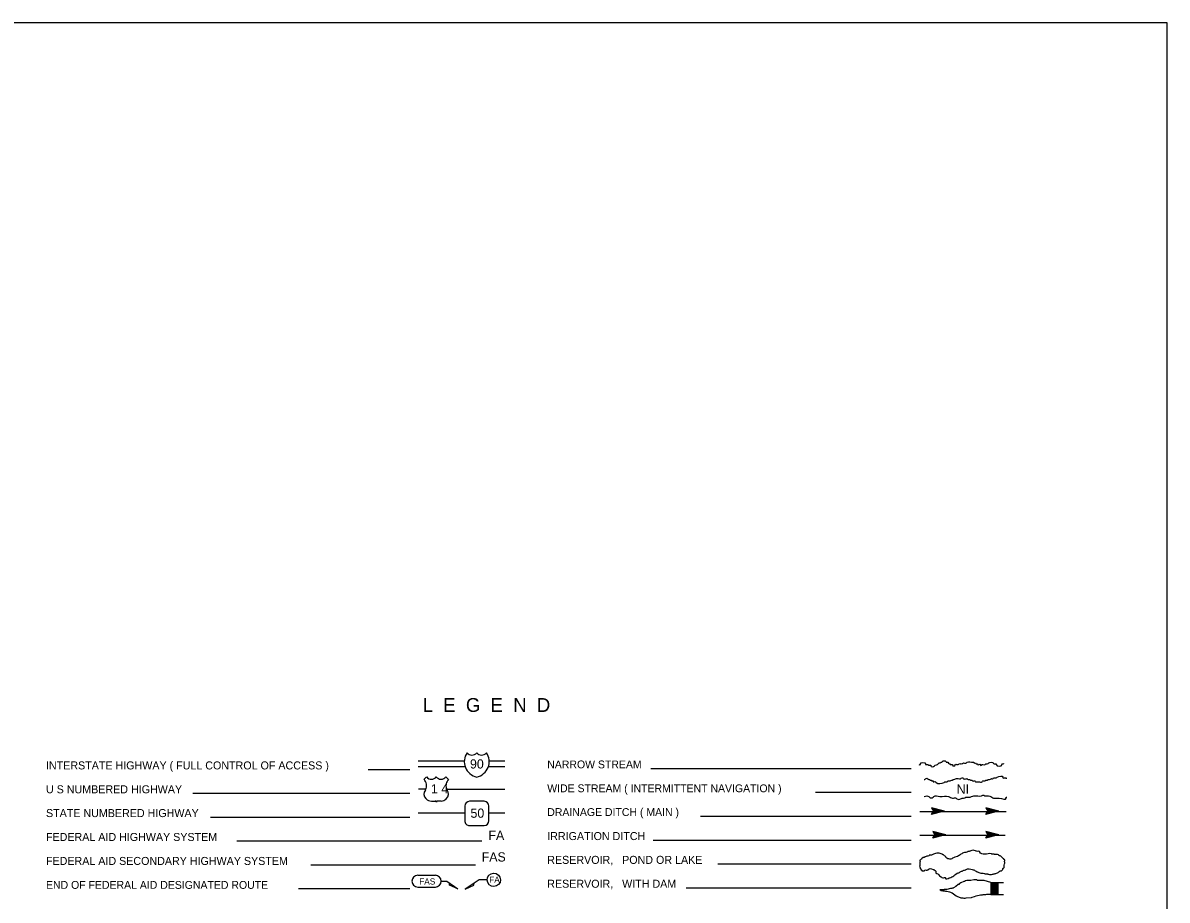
# Model space of a CAD drawing. Extents: x 199467 to 876600, y 15644499 to 16584714.
# Drawn here: x 632866 to 694842, y 16344289 to 16391816 of the extents above; entities that cross this region are included whole.
import ezdxf

# ---------------------------------------------------------------- set-up
doc = ezdxf.new("R2010")
doc.units = 0
doc.layers.add('L12', color=7, linetype='Continuous')
doc.layers.add('L23', color=7, linetype='Continuous')

msp = doc.modelspace()

# ---------------------------------------------------------------- linework, layer by layer
at = {"layer": 'L12'}
for p, q in [((654276, 16351835), (656779, 16351835)), ((658120, 16351835), (658970, 16351835)), ((654276, 16351534), (656810, 16351534)), ((658083, 16351534), (658970, 16351534)), ((654704, 16350309), (654287, 16350309)), ((655813, 16350309), (658975, 16350309)), ((654276, 16349020), (656800, 16349020)), ((658109, 16349020), (658970, 16349020))]:
    msp.add_line(p, q, dxfattribs=at)
at = {"layer": 'L23'}
for p, q in [((694842, 16212296), (694842, 16391816)), ((651562, 16351370), (653833, 16351370)), ((666885, 16351428), (680987, 16351428)), ((654603, 16350837), (654735, 16350969)), ((654720, 16350578), (654720, 16350578)), ((655908, 16350837), (655776, 16350969)), ((655791, 16350567), (655791, 16350588)), ((642079, 16350076), (653833, 16350076)), ((654661, 16350250), (654667, 16350261)), ((655849, 16350250), (655849, 16350250)), ((675802, 16350134), (680987, 16350134)), ((654709, 16349775), (654693, 16349786)), ((654994, 16349654), (655195, 16349654)), ((655517, 16349654), (655316, 16349654)), ((655776, 16349759), (655802, 16349775)), ((656800, 16349379), (656800, 16348592)), ((657851, 16349643), (657059, 16349643)), ((658109, 16348592), (658109, 16349379)), ((643019, 16348788), (653833, 16348788)), ((669561, 16348846), (680987, 16348846)), ((681441, 16349094), (686119, 16349094)), ((682782, 16349110), (682075, 16349295)), ((682075, 16349295), (682191, 16349110)), ((682782, 16349110), (682075, 16348920)), ((682075, 16348920), (682191, 16349110)), ((682677, 16349094), (682117, 16348951)), ((682703, 16349120), (682128, 16349263)), ((682603, 16349105), (682128, 16348967)), ((682624, 16349120), (682133, 16349242)), ((682518, 16349094), (682144, 16349010)), ((682534, 16349120), (682170, 16349210)), ((682445, 16349105), (682170, 16349047)), ((682318, 16349094), (682175, 16349062)), ((682445, 16349126), (682186, 16349168)), ((682782, 16349110), (682191, 16349110)), ((682334, 16349120), (682202, 16349142)), ((682244, 16349120), (682202, 16349126)), ((682276, 16349094), (682202, 16349094)), ((682466, 16349110), (682276, 16349110)), ((682402, 16349110), (682276, 16349110)), ((685729, 16349110), (685016, 16349295)), ((685016, 16349295), (685137, 16349110)), ((685729, 16349110), (685016, 16348920)), ((685016, 16348920), (685137, 16349110)), ((685618, 16349094), (685058, 16348951)), ((685644, 16349120), (685069, 16349263)), ((685544, 16349105), (685069, 16348967)), ((685570, 16349120), (685074, 16349242)), ((685459, 16349094), (685085, 16349010)), ((685475, 16349120), (685111, 16349210)), ((685385, 16349105), (685111, 16349047)), ((685259, 16349094), (685116, 16349062)), ((685385, 16349126), (685127, 16349168)), ((685729, 16349110), (685137, 16349110)), ((685275, 16349120), (685143, 16349142)), ((685185, 16349120), (685143, 16349126)), ((685217, 16349094), (685143, 16349094)), ((685412, 16349110), (685217, 16349110)), ((685343, 16349110), (685217, 16349110)), ((657059, 16348328), (657851, 16348328)), ((644461, 16347494), (657729, 16347494)), ((667001, 16347542), (680987, 16347542)), ((681441, 16347800), (686077, 16347800)), ((682851, 16347827), (682144, 16348012)), ((682144, 16348012), (682260, 16347827)), ((682851, 16347827), (682144, 16347637)), ((682144, 16347637), (682260, 16347827)), ((682745, 16347811), (682186, 16347668)), ((682767, 16347837), (682191, 16347980)), ((682666, 16347821), (682191, 16347684)), ((682693, 16347837), (682202, 16347959)), ((682587, 16347811), (682212, 16347726)), ((682603, 16347837), (682233, 16347927)), ((682508, 16347821), (682233, 16347758)), ((682386, 16347811), (682244, 16347779)), ((682508, 16347843), (682249, 16347885)), ((682851, 16347827), (682260, 16347827)), ((682402, 16347837), (682270, 16347858)), ((682307, 16347837), (682270, 16347843)), ((682344, 16347811), (682270, 16347811)), ((682534, 16347827), (682344, 16347827)), ((682466, 16347827), (682344, 16347827)), ((685729, 16347827), (685016, 16348012)), ((685016, 16348012), (685137, 16347827)), ((685729, 16347827), (685016, 16347637)), ((685016, 16347637), (685137, 16347827)), ((685618, 16347811), (685058, 16347668)), ((685644, 16347837), (685069, 16347980)), ((685544, 16347821), (685069, 16347684)), ((685570, 16347837), (685074, 16347959)), ((685459, 16347811), (685085, 16347726)), ((685475, 16347837), (685111, 16347927)), ((685385, 16347821), (685111, 16347758)), ((685259, 16347811), (685116, 16347779)), ((685385, 16347843), (685127, 16347885)), ((685729, 16347827), (685137, 16347827)), ((685275, 16347837), (685143, 16347858)), ((685185, 16347837), (685143, 16347843)), ((685217, 16347811), (685143, 16347811)), ((685412, 16347827), (685217, 16347827)), ((685343, 16347827), (685217, 16347827)), ((648458, 16346200), (657386, 16346200)), ((670512, 16346253), (680987, 16346253)), ((654250, 16345635), (655211, 16345635)), ((654250, 16344997), (655211, 16344997)), ((668785, 16344960), (680987, 16344960)), ((685285, 16345250), (685977, 16345250)), ((685285, 16345250), (685686, 16344854)), ((685285, 16345218), (685686, 16344817)), ((685285, 16345187), (685686, 16344785)), ((685285, 16345144), (685686, 16344743)), ((685285, 16345113), (685686, 16344711)), ((685285, 16345076), (685686, 16344680)), ((685285, 16345044), (685686, 16344643)), ((685285, 16345002), (685686, 16344600)), ((685285, 16344970), (685649, 16344600)), ((685317, 16345250), (685686, 16344886)), ((685354, 16345250), (685686, 16344928)), ((685391, 16345250), (685686, 16344970)), ((685428, 16345250), (685686, 16345002)), ((685459, 16345250), (685686, 16345033)), ((685502, 16345250), (685686, 16345070)), ((685544, 16345250), (685686, 16345113)), ((685576, 16345250), (685686, 16345144)), ((685607, 16345250), (685686, 16345176)), ((685644, 16345250), (685686, 16345213)), ((647787, 16344912), (653833, 16344912)), ((685285, 16344933), (685618, 16344600)), ((685285, 16344896), (685586, 16344600)), ((685285, 16344854), (685544, 16344600)), ((685285, 16344817), (685512, 16344600)), ((685285, 16344785), (685470, 16344600)), ((685285, 16344754), (685433, 16344600)), ((685285, 16344711), (685391, 16344600)), ((685285, 16344680), (685359, 16344600)), ((685285, 16344643), (685327, 16344600)), ((685285, 16344611), (685290, 16344600)), ((685686, 16344600), (685977, 16344600))]:
    msp.add_line(p, q, dxfattribs=at)
for points in [[(694842, 16391816), (312216, 16391816), (312215, 16212296), (694842, 16212296)], [(655527, 16345308), (655828, 16345319), (656425, 16344896), (655971, 16345102), (655971, 16345218)], [(658004, 16345387), (657571, 16345387), (656821, 16344886), (657291, 16345092), (657301, 16345218)], [(685285, 16345250), (684926, 16345361), (684567, 16345361), (684525, 16345387), (684382, 16345387), (684219, 16345361), (684102, 16345361), (684060, 16345345), (684002, 16345345), (683918, 16345329), (683875, 16345303), (683833, 16345303), (683675, 16345229), (683617, 16345187), (683596, 16345187), (683559, 16345144), (683532, 16345144), (683395, 16345018), (683279, 16344960), (683252, 16344944), (683210, 16344944), (683178, 16344917), (683110, 16344917), (682909, 16344859), (682767, 16344859), (682751, 16344843), (682666, 16344843), (682529, 16344843), (682550, 16344843), (682587, 16344817), (682666, 16344817), (682693, 16344801), (682809, 16344801), (682835, 16344775), (682867, 16344775), (682909, 16344775), (683052, 16344743), (683194, 16344680), (683416, 16344521), (683453, 16344495), (683675, 16344421), (683775, 16344421), (683833, 16344395), (683902, 16344395), (683960, 16344421), (684245, 16344437), (684287, 16344458), (684403, 16344479), (684504, 16344521), (684741, 16344579), (684842, 16344579), (684884, 16344600), (685026, 16344600), (685069, 16344616), (685290, 16344616)], [(685285, 16345250), (685285, 16344611)], [(685285, 16344611), (685285, 16344600), (685686, 16344600), (685686, 16345250)]]:
    msp.add_lwpolyline(points, dxfattribs=at)
for centre, radius, start, end in [((657622, 16351790), 849, 145.14312, 258.09316), ((657187, 16352474), 328, 217.37591, 322.23762), ((657709, 16352474), 328, 217.76666, 322.62838), ((657275, 16351790), 849, 281.91113, 34.86116), ((654099, 16350440), 637, 12.29087, 38.41087), ((654351, 16350475), 384, 326.08664, 14.91322), ((654994, 16351152), 317, 215.68703, 325.8092), ((655518, 16351152), 317, 214.19569, 324.65779), ((656162, 16350475), 384, 166.75048, 215.18625), ((656414, 16350441), 637, 141.59322, 166.93701), ((654934, 16350040), 344, 141.56593, 226.89454), ((655578, 16350040), 344, 310.34092, 38.29471), ((654995, 16350051), 394, 224.02499, 270.00208), ((655192, 16349591), 65.6, 10.37181, 90.00214), ((655321, 16349591), 65.6, 90.00214, 169.63251), ((655518, 16350051), 394, 270.00214, 311.99099), ((657060, 16349379), 263, 90.00214, 180.00214), ((657848, 16349379), 263, 0.00214, 90.00214), ((657060, 16348592), 263, 180.00214, 270.00214), ((657848, 16348592), 263, 270.00214, 0.00214), ((654256, 16345315), 317, 90.00149, 270.00149), ((655206, 16345315), 317, 270.00149, 90.00149)]:
    msp.add_arc(centre, radius, start, end, dxfattribs=at)
msp.add_ellipse((658373, 16345386), major_axis=(-8, 363), ratio=0.999925, dxfattribs=at)
for points in [[(681394, 16351634), (681478, 16351634), (681478, 16351676), (681758, 16351676), (681758, 16351634), (681874, 16351634), (681917, 16351597), (682043, 16351597), (682043, 16351560), (682244, 16351560), (682286, 16351597), (682402, 16351634), (682487, 16351718), (682529, 16351718), (682566, 16351718), (682603, 16351761), (682645, 16351761), (682682, 16351803), (682851, 16351803), (682883, 16351761), (682967, 16351761), (683052, 16351676), (683094, 16351676), (683094, 16351634), (683126, 16351634), (683210, 16351634), (683210, 16351597), (683369, 16351597), (683369, 16351634), (683532, 16351634), (683574, 16351676), (683654, 16351676), (683691, 16351676), (683817, 16351718), (683976, 16351718), (684018, 16351761), (684335, 16351761), (684377, 16351761), (684377, 16351718), (684461, 16351718), (684504, 16351676), (684578, 16351676), (684578, 16351634), (684741, 16351634), (684741, 16351597), (684784, 16351597), (684826, 16351634), (684857, 16351634), (684984, 16351634), (685026, 16351676), (685100, 16351676), (685185, 16351718), (685428, 16351718), (685470, 16351676), (685586, 16351676), (685586, 16351634), (685908, 16351634), (685908, 16351676), (685993, 16351676)], [(681684, 16350826), (681726, 16350826), (681758, 16350868), (681885, 16350868), (681927, 16350826), (681969, 16350826), (682001, 16350784), (682086, 16350784), (682086, 16350747), (682170, 16350747), (682170, 16350705), (682212, 16350705), (682286, 16350705), (682328, 16350668), (682767, 16350668), (682851, 16350705), (682936, 16350705), (682978, 16350747), (683094, 16350747), (683178, 16350784), (683221, 16350784), (683252, 16350826), (683295, 16350826), (683374, 16350868), (683659, 16350868), (683733, 16350910), (683775, 16350910), (683817, 16350868), (683976, 16350868), (684018, 16350868), (684060, 16350826), (684145, 16350826), (684187, 16350784), (684261, 16350784), (684303, 16350747), (684425, 16350747), (684461, 16350705), (684583, 16350705), (684625, 16350705), (684826, 16350705), (684868, 16350747), (684984, 16350747), (685026, 16350784), (685111, 16350784), (685153, 16350826), (685227, 16350826), (685312, 16350868), (685354, 16350868), (685391, 16350868), (685433, 16350910), (685591, 16350910), (685634, 16350942), (685950, 16350942), (685950, 16350910), (686035, 16350910), (686119, 16350910), (686119, 16350868)], [(681684, 16349902), (681927, 16349902), (681969, 16349860), (682170, 16349860), (682212, 16349902), (682529, 16349902), (683009, 16349902), (683221, 16349817), (683416, 16349817), (683458, 16349775), (683659, 16349775), (683733, 16349817), (683817, 16349817), (683944, 16349860), (684102, 16349860), (684382, 16349944), (684784, 16349944), (684868, 16349976), (684910, 16349976), (684953, 16349944), (685111, 16349944), (685354, 16349860), (685433, 16349817), (685750, 16349817), (686119, 16349817), (686119, 16349860), (686162, 16349860)], [(682170, 16345952), (682228, 16345926), (682307, 16345852), (682307, 16345783), (682344, 16345725), (682371, 16345725), (682566, 16345567), (682608, 16345546), (682693, 16345503), (682835, 16345488), (682835, 16345466), (683036, 16345488), (683078, 16345503), (683295, 16345609), (683532, 16345767), (683596, 16345783), (683633, 16345826), (683775, 16345868), (683833, 16345910), (683918, 16345926), (683960, 16345952), (684287, 16345952), (684446, 16345884), (684541, 16345826), (684599, 16345810), (684810, 16345746), (684953, 16345725), (684984, 16345709), (685111, 16345709), (685169, 16345688), (685391, 16345688), (685449, 16345709), (685533, 16345725), (685607, 16345746), (685692, 16345783), (685850, 16345884), (685877, 16345884), (685935, 16345952), (685950, 16346010), (685977, 16346026), (686019, 16346111), (686035, 16346253), (686061, 16346338), (686035, 16346369), (686035, 16346475), (686019, 16346475), (686019, 16346496), (685977, 16346533), (685950, 16346554), (685877, 16346633), (685792, 16346691), (685750, 16346691), (685734, 16346718), (685549, 16346755), (685512, 16346755), (685470, 16346776), (685370, 16346776), (685327, 16346792), (684953, 16346776), (684699, 16346892), (684683, 16346919), (684625, 16346934), (684525, 16346934), (684461, 16346961), (684203, 16346961), (684161, 16346934), (684076, 16346919), (684044, 16346919), (684002, 16346892), (683860, 16346860), (683675, 16346776), (683495, 16346655), (683210, 16346554), (683178, 16346533), (682967, 16346533), (682867, 16346596), (682851, 16346633), (682793, 16346691), (682724, 16346734), (682693, 16346755), (682666, 16346776), (682550, 16346818), (682429, 16346834), (682186, 16346776), (682043, 16346718), (681959, 16346718), (681943, 16346691), (681827, 16346676), (681758, 16346633), (681716, 16346633), (681700, 16346612), (681658, 16346596), (681616, 16346596), (681584, 16346554), (681558, 16346554), (681542, 16346512), (681499, 16346496)], [(681499, 16346496), (681499, 16346475), (681478, 16346475), (681457, 16346338), (681441, 16346295), (681441, 16346153), (681441, 16346111), (681457, 16346111), (681457, 16346026), (681478, 16346010), (681478, 16345984), (681499, 16345984), (681499, 16345952), (681521, 16345926), (681542, 16345926), (681558, 16345910), (681558, 16345884), (681584, 16345884), (681700, 16345884), (681716, 16345910), (681885, 16345926), (681901, 16345952), (682170, 16345952)]]:
    msp.add_spline(points, degree=3, dxfattribs=at)

# ---------------------------------------------------------------- texts
for s, height, p in [('L  E  G  E  N  D', 749.98, (654519, 16354485)), ('INTERSTATE HIGHWAY ( FULL CONTROL OF ACCESS )', 433.31, (634117, 16351370)), ('90', 500, (657085, 16351417)), ('NARROW STREAM', 425.01, (661267, 16351428)), ('1 4', 500, (654968, 16350069)), ('WIDE STREAM ( INTERMITTENT NAVIGATION )', 425.01, (661267, 16350134)), ('NI', 500, (683442, 16350055)), ('U S NUMBERED HIGHWAY', 433.31, (634117, 16350076)), ('STATE NUMBERED HIGHWAY', 433.31, (634117, 16348788)), ('50', 500, (657111, 16348751)), ('DRAINAGE DITCH ( MAIN )', 425.01, (661267, 16348846)), ('FEDERAL AID HIGHWAY SYSTEM', 433.31, (634117, 16347494)), ('FA', 500, (658083, 16347552)), ('IRRIGATION DITCH', 433.31, (661267, 16347542)), ('FAS', 500, (657719, 16346380)), ('FEDERAL AID SECONDARY HIGHWAY SYSTEM', 433.31, (634117, 16346195)), ('RESERVOIR,   POND OR LAKE', 433.31, (661267, 16346253)), ('END OF FEDERAL AID DESIGNATED ROUTE', 425.01, (634117, 16344901)), ('FA', 333.3, (658125, 16345229)), ('RESERVOIR,   WITH DAM', 433.31, (661267, 16344960))]:
    msp.add_text(s, height=height, dxfattribs=at).set_placement(p)
msp.add_text('FAS', height=333.3, rotation=0.00149, dxfattribs=at).set_placement((654334, 16345134))

doc.saveas('drawing.dxf')
